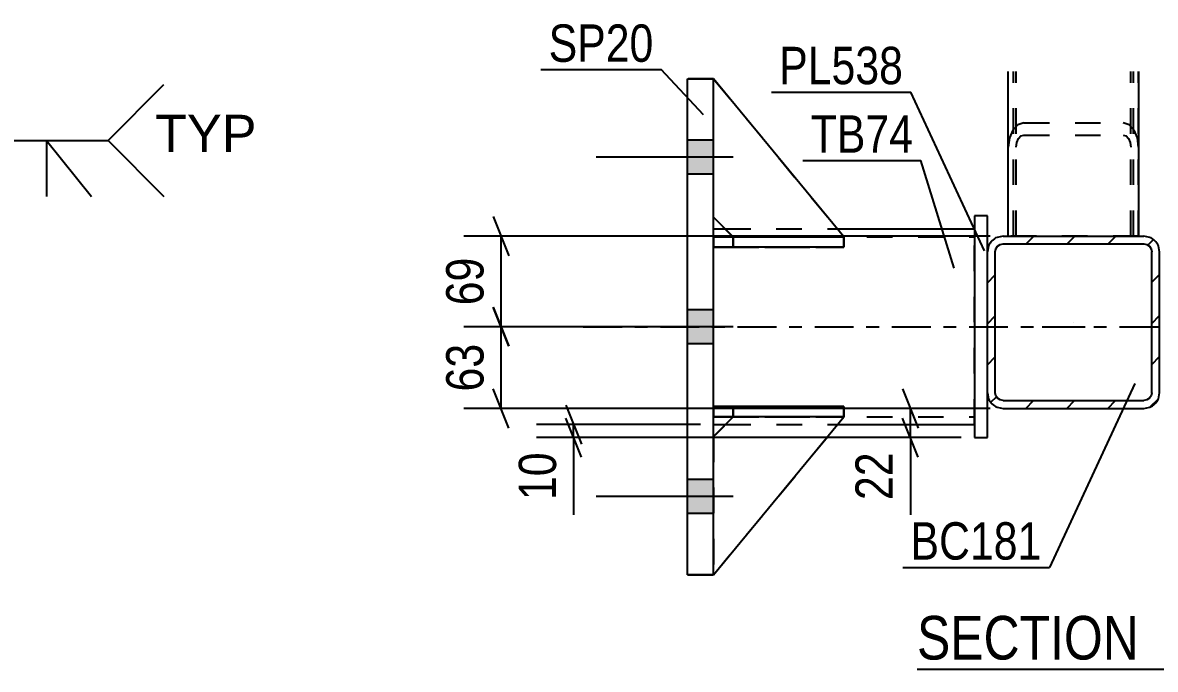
# Model space of a CAD drawing. Header units: millimetres. Extents: x 0 to 841, y 0 to 594.
# Drawn here: x 132.5 to 219.4, y 147.8 to 197.3 of the extents above; entities that cross this region are included whole.
import ezdxf

# ---------------------------------------------------------------- set-up
doc = ezdxf.new("R2010")
doc.units = ezdxf.units.MM
doc.linetypes.add('DXK_LINE_DOT2', pattern=[3.9198, 1.9599, -1.9599])
doc.linetypes.add('DXK_LINE_DOT3', pattern=[5.9187, 2.979, -0.9799, 0.9799, -0.9799])
doc.styles.add('Arial', font='ARIAL.TTF', dxfattribs={"height": 0.2})
doc.styles.add('Arial Narrow', font='ARIALN.TTF', dxfattribs={"height": 0.2})

# ---------------------------------------------------------------- blocks, each defined once
blk = doc.blocks.new('Unknown-814521683-15 - 6751')
at = {"color": 6, "linetype": 'Continuous'}
blk.add_line((201.12, 147.794), (228.766, 147.794), dxfattribs=at)
at = {"color": 0, "linetype": 'Continuous'}
for points in [[(219.228, 148.544), (219.228, 152.044), (201.12, 152.044), (201.12, 148.544)], [(222.835, 148.544), (222.835, 152.044), (220.278, 152.044), (220.278, 148.544)], [(225.159, 148.544), (225.159, 152.044), (223.885, 152.044), (223.885, 148.544)], [(228.766, 148.544), (228.766, 152.044), (226.209, 152.044), (226.209, 148.544)]]:
    blk.add_wipeout(points, dxfattribs=at)
at = {"color": 7, "linetype": 'Continuous', "style": 'Arial Narrow'}
for s, height, p in [('SECTION ', 3.3405, (201.12, 148.544)), ('E', 3.34, (220.278, 148.544)), ('E', 3.34, (226.209, 148.544)), ('-', 3.34, (223.885, 148.544))]:
    blk.add_text(s, height=height, dxfattribs=at).set_placement(p)
blk = doc.blocks.new('Part-814521683-6793 - 6751')
at = {"color": 7, "linetype": 'DXK_LINE_DOT2'}
for p, q in [((187.019, 167.134), (185.519, 165.634)), ((185.519, 155.045), (195.519, 167.134)), ((185.519, 165.634), (187.019, 167.134)), ((185.519, 155.045), (195.519, 167.134)), ((195.519, 167.134), (187.019, 167.134)), ((187.019, 167.134), (187.019, 167.134)), ((187.019, 167.134), (195.519, 167.134)), ((195.519, 167.134), (195.519, 167.134)), ((185.519, 165.634), (185.519, 155.045))]:
    blk.add_line(p, q, dxfattribs=at)
blk = doc.blocks.new('Part-814521683-6773 - 6751')
at = {"color": 2, "linetype": 'Continuous'}
for p, q in [((208.119, 180.986), (208.119, 193.59)), ((218.119, 193.59), (218.119, 180.986))]:
    blk.add_line(p, q, dxfattribs=at)
at = {"color": 7, "linetype": 'DXK_LINE_DOT2'}
for p, q in [((208.519, 180.986), (208.519, 193.59)), ((217.719, 180.986), (217.719, 193.59)), ((218.119, 180.986), (208.119, 180.986))]:
    blk.add_line(p, q, dxfattribs=at)
blk = doc.blocks.new('Part-814521683-6757 - 6751')
at = {"color": 2, "linetype": 'Continuous'}
for p, q in [((231.222, 181.544), (220.719, 181.544)), ((240.719, 181.544), (239.828, 181.544)), ((231.208, 166.544), (220.719, 166.544)), ((240.719, 166.544), (239.81, 166.544))]:
    blk.add_line(p, q, dxfattribs=at)
at = {"color": 7, "linetype": 'DXK_LINE_DOT2'}
for p, q in [((220.719, 166.544), (220.719, 181.544)), ((240.719, 180.944), (220.719, 180.944)), ((239.828, 181.544), (231.222, 181.544)), ((240.719, 181.544), (240.719, 166.544)), ((220.719, 167.144), (240.719, 167.144)), ((239.81, 166.544), (231.208, 166.544))]:
    blk.add_line(p, q, dxfattribs=at)
at = {"color": 7, "linetype": 'DXK_LINE_DOT3'}
blk.add_line((210.719, 174.044), (250.719, 174.044), dxfattribs=at)
blk = doc.blocks.new('Part-814521683-6782 - 6751')
at = {"color": 2, "linetype": 'Continuous'}
for p, q in [((187.019, 167.134), (185.519, 165.634)), ((185.519, 155.045), (195.519, 167.134)), ((195.519, 167.134), (187.019, 167.134)), ((187.019, 167.134), (187.019, 167.134)), ((195.519, 167.134), (195.519, 167.134))]:
    blk.add_line(p, q, dxfattribs=at)
at = {"color": 7, "linetype": 'DXK_LINE_DOT2'}
for p, q in [((185.519, 165.634), (187.019, 167.134)), ((185.519, 155.045), (195.519, 167.134)), ((187.019, 167.134), (195.519, 167.134)), ((185.519, 165.634), (185.519, 155.045))]:
    blk.add_line(p, q, dxfattribs=at)
blk = doc.blocks.new('Part-814521683-6774 - 6751')
at = {"color": 7, "linetype": 'DXK_LINE_DOT2'}
for p, q in [((208.119, 180.986), (208.119, 193.59)), ((208.719, 180.986), (208.719, 193.59)), ((217.519, 180.986), (217.519, 193.59)), ((218.119, 180.986), (218.119, 193.59)), ((208.86, 189.52), (208.471, 189.117)), ((209.319, 189.662), (208.86, 189.52)), ((209.319, 189.662), (216.919, 189.662)), ((217.378, 189.52), (216.919, 189.662)), ((217.768, 189.117), (217.378, 189.52)), ((208.21, 188.514), (208.119, 187.802)), ((208.471, 189.117), (208.21, 188.514)), ((208.895, 188.459), (209.089, 188.661)), ((209.089, 188.661), (209.319, 188.732)), ((209.319, 188.732), (216.919, 188.732)), ((216.919, 188.732), (217.149, 188.661)), ((217.149, 188.661), (217.343, 188.459)), ((218.028, 188.514), (217.768, 189.117)), ((218.119, 187.802), (218.028, 188.514)), ((208.719, 187.802), (208.765, 188.158)), ((208.765, 188.158), (208.895, 188.459)), ((217.343, 188.459), (217.473, 188.158)), ((217.473, 188.158), (217.519, 187.802)), ((208.119, 180.986), (218.119, 180.986))]:
    blk.add_line(p, q, dxfattribs=at)
blk = doc.blocks.new('Part-814521683-6766 - 6751')
at = {"linetype": 'Continuous'}
h = blk.add_hatch(dxfattribs=at)
h.set_pattern_fill('', scale=0.7, style=0, pattern_type=0)
h.set_pattern_definition([(45, (218.9783, 167.877), (-1.57154, 1.57154), [])])
h.paths.add_polyline_path([(218.519, 167.786), (218.978, 167.877), (219.368, 168.137), (219.628, 168.526), (219.719, 168.986), (219.719, 179.786), (219.628, 180.245), (219.368, 180.634), (218.978, 180.894), (218.519, 180.986), (207.719, 180.986), (207.26, 180.894), (206.871, 180.634), (206.61, 180.245), (206.519, 179.786), (206.519, 168.986), (206.61, 168.526), (206.871, 168.137), (207.26, 167.877), (207.719, 167.786)])
h.paths.add_polyline_path([(207.719, 168.386), (207.489, 168.431), (207.295, 168.561), (207.165, 168.756), (207.119, 168.986), (207.119, 179.786), (207.165, 180.015), (207.295, 180.21), (207.489, 180.34), (207.719, 180.386), (218.519, 180.386), (218.749, 180.34), (218.943, 180.21), (219.073, 180.015), (219.119, 179.786), (219.119, 168.986), (219.073, 168.756), (218.943, 168.561), (218.749, 168.431), (218.519, 168.386)])
at = {"color": 2, "linetype": 'Continuous'}
for p, q in [((207.719, 180.986), (207.26, 180.894)), ((207.719, 180.986), (218.519, 180.986)), ((218.978, 180.894), (218.519, 180.986)), ((206.61, 180.245), (206.519, 179.786)), ((207.119, 179.786), (207.165, 180.015)), ((207.165, 180.015), (207.295, 180.21)), ((207.295, 180.21), (207.489, 180.34)), ((207.489, 180.34), (207.719, 180.386)), ((207.719, 180.386), (218.519, 180.386)), ((218.519, 180.386), (218.749, 180.34)), ((218.749, 180.34), (218.943, 180.21)), ((218.943, 180.21), (219.073, 180.015)), ((219.073, 180.015), (219.119, 179.786)), ((219.719, 179.786), (219.628, 180.245)), ((206.519, 168.986), (206.519, 179.786)), ((207.119, 168.986), (207.119, 179.786)), ((219.119, 168.986), (219.119, 179.786)), ((219.719, 168.986), (219.719, 179.786)), ((206.519, 168.986), (206.61, 168.526)), ((207.165, 168.756), (207.119, 168.986)), ((207.295, 168.561), (207.165, 168.756)), ((207.489, 168.431), (207.295, 168.561)), ((218.943, 168.561), (218.749, 168.431)), ((219.073, 168.756), (218.943, 168.561)), ((219.119, 168.986), (219.073, 168.756)), ((219.628, 168.526), (219.719, 168.986)), ((207.26, 167.877), (207.719, 167.786)), ((207.719, 168.386), (207.489, 168.431)), ((207.719, 168.386), (218.519, 168.386)), ((207.719, 167.786), (218.519, 167.786)), ((218.749, 168.431), (218.519, 168.386)), ((218.519, 167.786), (218.978, 167.877))]:
    blk.add_line(p, q, dxfattribs=at)
at = {"color": 7, "linetype": 'DXK_LINE_DOT3'}
blk.add_line((213.119, 174.386), (213.119, 174.386), dxfattribs=at)
at = {"color": 2, "linetype": 'Continuous'}
for centre, start, end in [((207.719, 179.786), 112.5, 157.5), ((218.519, 179.786), 22.5, 67.5), ((207.719, 168.986), 202.5, 247.5), ((218.519, 168.986), 292.5, 337.5)]:
    blk.add_arc(centre, 1.2, start, end, dxfattribs=at)
blk = doc.blocks.new('Part-814521683-6788 - 6751')
at = {"color": 2, "linetype": 'Continuous'}
for p, q in [((185.518, 167.145), (185.518, 167.945)), ((195.518, 167.945), (185.518, 167.945)), ((195.518, 167.145), (195.518, 167.945)), ((195.518, 167.145), (185.518, 167.145)), ((185.518, 167.145), (185.518, 167.145))]:
    blk.add_line(p, q, dxfattribs=at)
at = {"color": 7, "linetype": 'DXK_LINE_DOT2'}
for p, q in [((187.018, 167.945), (185.518, 167.945)), ((187.018, 167.145), (187.018, 167.945)), ((195.518, 167.945), (187.018, 167.945)), ((185.518, 167.145), (187.018, 167.145)), ((187.018, 167.145), (195.518, 167.145))]:
    blk.add_line(p, q, dxfattribs=at)
blk = doc.blocks.new('Part-814521683-6789 - 6751')
at = {"color": 7, "linetype": 'DXK_LINE_DOT2'}
for p, q in [((185.518, 180.945), (187.018, 180.945)), ((185.519, 180.945), (185.518, 180.945)), ((185.518, 180.945), (185.518, 180.145)), ((195.285, 180.945), (185.519, 180.945)), ((185.519, 180.945), (185.519, 180.145)), ((187.018, 180.945), (195.518, 180.945)), ((187.018, 180.945), (187.018, 180.145)), ((195.518, 180.945), (195.518, 180.145)), ((187.018, 180.145), (185.518, 180.145)), ((185.519, 180.145), (185.518, 180.145)), ((185.519, 180.145), (195.518, 180.145)), ((195.518, 180.145), (187.018, 180.145))]:
    blk.add_line(p, q, dxfattribs=at)
blk = doc.blocks.new('Part-814521683-6790 - 6751')
at = {"color": 7, "linetype": 'DXK_LINE_DOT2'}
for p, q in [((185.518, 167.945), (187.018, 167.945)), ((185.519, 167.945), (185.518, 167.945)), ((185.518, 167.945), (185.518, 167.145)), ((195.518, 167.945), (185.519, 167.945)), ((185.519, 167.945), (185.519, 167.145)), ((187.018, 167.945), (195.518, 167.945)), ((187.018, 167.945), (187.018, 167.145)), ((195.518, 167.945), (195.518, 167.145)), ((187.018, 167.145), (185.518, 167.145)), ((185.519, 167.145), (185.518, 167.145)), ((185.519, 167.145), (195.518, 167.145)), ((195.518, 167.145), (187.018, 167.145))]:
    blk.add_line(p, q, dxfattribs=at)
blk = doc.blocks.new('Part-814521683-6791 - 6751')
at = {"color": 7, "linetype": 'DXK_LINE_DOT2'}
for p, q in [((185.519, 182.435), (185.519, 193.045)), ((185.519, 193.045), (195.519, 180.935)), ((185.519, 193.045), (195.519, 180.935)), ((187.019, 180.935), (185.519, 182.435)), ((187.019, 180.935), (185.519, 182.435)), ((195.519, 180.935), (187.019, 180.935)), ((187.019, 180.935), (187.019, 180.935)), ((187.019, 180.935), (195.519, 180.935)), ((195.519, 180.935), (195.519, 180.935))]:
    blk.add_line(p, q, dxfattribs=at)
blk = doc.blocks.new('Part-814521683-6792 - 6751')
at = {"color": 2, "linetype": 'Continuous'}
for p, q in [((185.519, 193.045), (185.519, 193.045)), ((195.519, 180.935), (185.52, 193.044)), ((187.009, 180.945), (185.519, 182.435)), ((194.271, 180.935), (195.519, 180.935)), ((195.519, 180.935), (195.519, 180.935))]:
    blk.add_line(p, q, dxfattribs=at)
at = {"color": 7, "linetype": 'DXK_LINE_DOT2'}
for p, q in [((185.519, 193.045), (195.519, 180.935)), ((185.52, 193.044), (185.519, 193.045)), ((185.519, 182.435), (185.519, 193.045)), ((187.019, 180.935), (185.519, 182.435)), ((187.019, 180.935), (187.009, 180.945)), ((195.519, 180.935), (187.019, 180.935)), ((187.019, 180.935), (187.019, 180.935)), ((187.019, 180.935), (194.271, 180.935))]:
    blk.add_line(p, q, dxfattribs=at)
blk = doc.blocks.new('Part-814521683-6801 - 6751')
at = {"color": 2, "linetype": 'Continuous'}
for p, q in [((183.519, 193.044), (183.519, 193.044)), ((183.519, 193.044), (185.519, 193.044)), ((183.519, 155.044), (183.519, 193.044)), ((185.519, 193.044), (185.519, 193.044)), ((185.519, 155.044), (185.519, 193.044)), ((185.519, 155.044), (183.519, 155.044))]:
    blk.add_line(p, q, dxfattribs=at)
at = {"color": 7, "linetype": 'DXK_LINE_DOT2'}
for p, q in [((185.519, 193.044), (183.519, 193.044)), ((183.519, 193.044), (183.519, 193.044)), ((185.519, 193.044), (185.519, 193.044)), ((183.519, 155.044), (185.519, 155.044))]:
    blk.add_line(p, q, dxfattribs=at)
blk = doc.blocks.new('Part-814521683-6807 - 6751')
at = {"color": 2, "linetype": 'Continuous'}
for p, q in [((185.518, 180.145), (185.518, 180.945)), ((185.518, 180.945), (194.271, 180.945)), ((195.518, 180.945), (195.51, 180.945)), ((195.518, 180.145), (195.518, 180.945)), ((195.518, 180.145), (185.518, 180.145)), ((185.518, 180.145), (185.518, 180.145))]:
    blk.add_line(p, q, dxfattribs=at)
at = {"color": 7, "linetype": 'DXK_LINE_DOT2'}
for p, q in [((187.018, 180.945), (185.518, 180.945)), ((187.018, 180.145), (187.018, 180.945)), ((187.018, 180.945), (195.51, 180.945)), ((185.518, 180.145), (187.018, 180.145)), ((187.018, 180.145), (195.518, 180.145))]:
    blk.add_line(p, q, dxfattribs=at)
blk = doc.blocks.new('Part-814521683-6839 - 6751')
at = {"color": 2, "linetype": 'Continuous'}
for p, q in [((185.519, 181.544), (186.41, 181.544)), ((195.016, 181.544), (205.519, 181.544)), ((185.519, 166.544), (186.428, 166.544)), ((195.03, 166.544), (205.519, 166.544))]:
    blk.add_line(p, q, dxfattribs=at)
at = {"color": 7, "linetype": 'DXK_LINE_DOT2'}
for p, q in [((185.519, 166.544), (185.519, 181.544)), ((185.519, 180.944), (205.519, 180.944)), ((186.41, 181.544), (195.016, 181.544)), ((205.519, 166.544), (205.519, 181.544)), ((185.519, 167.144), (205.519, 167.144)), ((186.428, 166.544), (195.03, 166.544))]:
    blk.add_line(p, q, dxfattribs=at)
at = {"color": 7, "linetype": 'DXK_LINE_DOT3'}
blk.add_line((175.519, 174.044), (215.519, 174.044), dxfattribs=at)
blk = doc.blocks.new('Part-814521683-6844 - 6751')
at = {"color": 2, "linetype": 'Continuous'}
for p, q in [((206.519, 182.545), (205.519, 182.545)), ((205.519, 182.545), (205.519, 165.545)), ((206.519, 179.786), (206.519, 182.545)), ((206.519, 165.545), (206.519, 168.986)), ((205.519, 165.545), (206.519, 165.545))]:
    blk.add_line(p, q, dxfattribs=at)
at = {"color": 7, "linetype": 'DXK_LINE_DOT2'}
blk.add_line((206.519, 168.986), (206.519, 179.786), dxfattribs=at)
blk = doc.blocks.new('Bolt-814521683-6887 - 6751')
at = {"linetype": 'Continuous'}
for points in [[(185.519, 185.744), (185.519, 188.344), (183.519, 188.344), (183.519, 185.744)], [(185.519, 185.744), (185.519, 188.344), (183.519, 188.344), (183.519, 185.744)], [(185.519, 185.744), (185.519, 188.344), (183.519, 188.344), (183.519, 185.744)], [(185.519, 172.744), (185.519, 175.344), (183.519, 175.344), (183.519, 172.744)], [(185.519, 172.744), (185.519, 175.344), (183.519, 175.344), (183.519, 172.744)], [(185.519, 159.744), (185.519, 162.344), (183.519, 162.344), (183.519, 159.744)], [(185.519, 159.744), (185.519, 162.344), (183.519, 162.344), (183.519, 159.744)], [(185.519, 159.744), (185.519, 162.344), (183.519, 162.344), (183.519, 159.744)]]:
    blk.add_hatch(color=1, dxfattribs=at).paths.add_polyline_path(points)
at = {"color": 1, "linetype": 'Continuous'}
for p, q in [((185.519, 188.344), (183.519, 188.344)), ((185.519, 188.344), (183.519, 188.344)), ((185.519, 188.344), (183.519, 188.344)), ((187.019, 187.044), (176.519, 187.044)), ((187.019, 187.044), (176.519, 187.044)), ((187.019, 187.044), (176.519, 187.044)), ((185.519, 185.744), (183.519, 185.744)), ((185.519, 185.744), (183.519, 185.744)), ((185.519, 185.744), (183.519, 185.744)), ((185.519, 175.344), (183.519, 175.344)), ((185.519, 175.344), (183.519, 175.344)), ((187.019, 174.044), (176.519, 174.044)), ((187.019, 174.044), (176.519, 174.044)), ((185.519, 172.744), (183.519, 172.744)), ((185.519, 172.744), (183.519, 172.744)), ((185.519, 162.344), (183.519, 162.344)), ((185.519, 162.344), (183.519, 162.344)), ((185.519, 162.344), (183.519, 162.344)), ((187.019, 161.044), (176.519, 161.044)), ((187.019, 161.044), (176.519, 161.044)), ((187.019, 161.044), (176.519, 161.044)), ((185.519, 159.744), (183.519, 159.744)), ((185.519, 159.744), (183.519, 159.744)), ((185.519, 159.744), (183.519, 159.744))]:
    blk.add_line(p, q, dxfattribs=at)
blk = doc.blocks.new('StraightDimension-814521683-6938 - 6751')
at = {"color": 7, "linetype": 'Continuous'}
for p, q in [((168.625, 182.486), (169.825, 179.486)), ((206.719, 180.986), (166.375, 180.986)), ((169.225, 174.044), (169.225, 180.986)), ((169.825, 172.544), (168.625, 175.544)), ((177.559, 174.044), (166.375, 174.044))]:
    blk.add_line(p, q, dxfattribs=at)
at = {"color": 0}
blk.add_wipeout([(168.475, 179.943), (164.275, 179.943), (164.275, 175.087), (168.475, 175.087)], dxfattribs=at)
at = {"color": 3, "style": 'Arial Narrow'}
blk.add_text('69', height=2.8633, rotation=90.00021, dxfattribs=at).set_placement((167.875, 175.687))
blk = doc.blocks.new('StraightDimension-814521683-6980 - 6751')
at = {"color": 7, "linetype": 'Continuous'}
for p, q in [((200.013, 169.285), (201.213, 166.285)), ((206.719, 167.785), (197.763, 167.785)), ((200.613, 165.545), (200.613, 167.785)), ((201.213, 164.045), (200.013, 167.045)), ((204.519, 165.545), (197.763, 165.545)), ((200.613, 165.545), (200.613, 159.639)), ((200.613, 165.545), (200.613, 159.639))]:
    blk.add_line(p, q, dxfattribs=at)
at = {"color": 0}
blk.add_wipeout([(199.863, 165.02), (195.663, 165.02), (195.663, 160.164), (199.863, 160.164)], dxfattribs=at)
at = {"color": 3, "style": 'Arial Narrow'}
blk.add_text('22', height=2.8633, rotation=90.00021, dxfattribs=at).set_placement((199.263, 160.764))
blk = doc.blocks.new('StraightDimension-814521683-7013 - 6751')
at = {"color": 7, "linetype": 'Continuous'}
for p, q in [((174.19, 168.044), (175.39, 165.044)), ((175.39, 164.045), (174.19, 167.045)), ((184.519, 166.544), (171.94, 166.544)), ((174.79, 165.545), (174.79, 166.544)), ((204.519, 165.545), (171.94, 165.545)), ((174.79, 165.545), (174.79, 159.639)), ((174.79, 165.545), (174.79, 159.639))]:
    blk.add_line(p, q, dxfattribs=at)
at = {"color": 0}
blk.add_wipeout([(174.04, 165.02), (169.84, 165.02), (169.84, 160.164), (174.04, 160.164)], dxfattribs=at)
at = {"color": 3, "style": 'Arial Narrow'}
blk.add_text('10', height=2.8633, rotation=90.00021, dxfattribs=at).set_placement((173.44, 160.764))
blk = doc.blocks.new('StraightDimension-814521683-6949 - 6751')
at = {"color": 7, "linetype": 'Continuous'}
for p, q in [((168.625, 175.544), (169.825, 172.544)), ((177.559, 174.044), (166.375, 174.044)), ((169.225, 167.785), (169.225, 174.044)), ((169.825, 166.285), (168.625, 169.285)), ((206.719, 167.785), (166.375, 167.785))]:
    blk.add_line(p, q, dxfattribs=at)
at = {"color": 0}
blk.add_wipeout([(168.475, 173.343), (164.275, 173.343), (164.275, 168.486), (168.475, 168.486)], dxfattribs=at)
at = {"color": 3, "style": 'Arial Narrow'}
blk.add_text('63', height=2.8633, rotation=90.00021, dxfattribs=at).set_placement((167.875, 169.086))
blk = doc.blocks.new('WeldMark-814521683-6736 - 6501')
at = {"linetype": 'Continuous'}
blk.add_hatch(color=30, dxfattribs=at).paths.add_polyline_path([(119.018, 177.023), (116.309, 175.531), (117.997, 178.122)])
at = {"color": 30, "linetype": 'Continuous'}
for p, q in [((116.309, 175.531), (130.087, 188.322)), ((130.087, 188.322), (139.087, 188.322))]:
    blk.add_line(p, q, dxfattribs=at)
at = {"color": 3, "linetype": 'Continuous'}
for q in [(137.802, 184.036), (134.373, 184.036)]:
    blk.add_line((134.373, 188.322), q, dxfattribs=at)
for start, end in [(90, 270), (270, 90)]:
    blk.add_arc((130.087, 188.322), 1.5, start, end, dxfattribs=at)
at = {"color": 0, "linetype": 'Continuous'}
blk.add_wipeout([(150.463, 187.422), (150.463, 190.422), (142.687, 190.422), (142.687, 187.422)], dxfattribs=at)
blk.add_wipeout([(150.463, 187.422), (150.463, 190.422), (142.687, 190.422), (142.687, 187.422)], dxfattribs=at)
at = {"color": 3, "linetype": 'Continuous'}
for q in [(143.373, 192.607), (143.373, 184.036)]:
    blk.add_line((139.087, 188.322), q, dxfattribs=at)
at = {"color": 3, "linetype": 'Continuous', "style": 'Arial'}
blk.add_text('TYP', height=2.8652, dxfattribs=at).set_placement((142.687, 187.422))
blk = doc.blocks.new('Mark-814521683-6762 - 6751')
at = {"color": 30, "linetype": 'Continuous'}
for p in [(217.819, 169.706), (200.024, 155.6)]:
    blk.add_line(p, (211.273, 155.6), dxfattribs=at)
at = {"color": 0}
blk.add_wipeout([(210.673, 156.2), (210.673, 159.2), (200.624, 159.2), (200.624, 156.2)], dxfattribs=at)
blk.add_wipeout([(210.673, 156.2), (210.673, 159.2), (200.624, 159.2), (200.624, 156.2)], dxfattribs=at)
at = {"color": 3, "style": 'Arial Narrow'}
blk.add_text('BC181', height=2.8633, dxfattribs=at).set_placement((200.624, 156.2))
blk = doc.blocks.new('Mark-814521683-6797 - 6751')
at = {"color": 30, "linetype": 'Continuous'}
for p in [(172.274, 193.743), (184.758, 190.27)]:
    blk.add_line(p, (181.513, 193.743), dxfattribs=at)
at = {"color": 0}
blk.add_wipeout([(180.913, 194.343), (180.913, 197.343), (172.874, 197.343), (172.874, 194.343)], dxfattribs=at)
blk.add_wipeout([(180.913, 194.343), (180.913, 197.343), (172.874, 197.343), (172.874, 194.343)], dxfattribs=at)
at = {"color": 3, "style": 'Arial Narrow'}
blk.add_text('SP20', height=2.8633, dxfattribs=at).set_placement((172.874, 194.343))
blk = doc.blocks.new('Mark-814521683-6835 - 6751')
at = {"color": 30, "linetype": 'Continuous'}
for p in [(192.37, 186.778), (203.961, 178.543)]:
    blk.add_line(p, (201.424, 186.778), dxfattribs=at)
at = {"color": 0}
blk.add_wipeout([(200.824, 187.378), (200.824, 190.378), (192.97, 190.378), (192.97, 187.378)], dxfattribs=at)
blk.add_wipeout([(200.824, 187.378), (200.824, 190.378), (192.97, 190.378), (192.97, 187.378)], dxfattribs=at)
at = {"color": 3, "style": 'Arial Narrow'}
blk.add_text('TB74', height=2.8633, dxfattribs=at).set_placement((192.97, 187.378))
blk = doc.blocks.new('Mark-814521683-6840 - 6751')
at = {"color": 30, "linetype": 'Continuous'}
for p in [(189.954, 192.029), (206.297, 179.864)]:
    blk.add_line(p, (200.658, 192.029), dxfattribs=at)
at = {"color": 0}
blk.add_wipeout([(200.058, 192.629), (200.058, 195.629), (190.554, 195.629), (190.554, 192.629)], dxfattribs=at)
blk.add_wipeout([(200.058, 192.629), (200.058, 195.629), (190.554, 195.629), (190.554, 192.629)], dxfattribs=at)
at = {"color": 3, "style": 'Arial Narrow'}
blk.add_text('PL538', height=2.8633, dxfattribs=at).set_placement((190.554, 192.629))

msp = doc.modelspace()

# ---------------------------------------------------------------- block references
for name in ['Part-814521683-6801 - 6751', 'Part-814521683-6791 - 6751', 'Part-814521683-6792 - 6751', 'Part-814521683-6773 - 6751', 'Part-814521683-6774 - 6751', 'WeldMark-814521683-6736 - 6501', 'Bolt-814521683-6887 - 6751', 'Part-814521683-6844 - 6751', 'Part-814521683-6839 - 6751', 'Part-814521683-6789 - 6751', 'Part-814521683-6807 - 6751', 'Part-814521683-6766 - 6751', 'Part-814521683-6757 - 6751', 'Part-814521683-6788 - 6751', 'Part-814521683-6790 - 6751', 'Part-814521683-6793 - 6751', 'Part-814521683-6782 - 6751', 'Unknown-814521683-15 - 6751']:
    msp.add_blockref(name, (0, 0))

# ---------------------------------------------------------------- next in the draw order: block references
for name in ['Mark-814521683-6797 - 6751', 'StraightDimension-814521683-6938 - 6751', 'StraightDimension-814521683-6980 - 6751']:
    msp.add_blockref(name, (0, 0))

# ---------------------------------------------------------------- next in the draw order: block references
for name in ['Mark-814521683-6835 - 6751', 'StraightDimension-814521683-7013 - 6751']:
    msp.add_blockref(name, (0, 0))

# ---------------------------------------------------------------- next in the draw order: block references
for name in ['Mark-814521683-6840 - 6751', 'StraightDimension-814521683-6949 - 6751']:
    msp.add_blockref(name, (0, 0))

# ---------------------------------------------------------------- next in the draw order: block references
msp.add_blockref('Mark-814521683-6762 - 6751', (0, 0))

doc.saveas('drawing.dxf')
